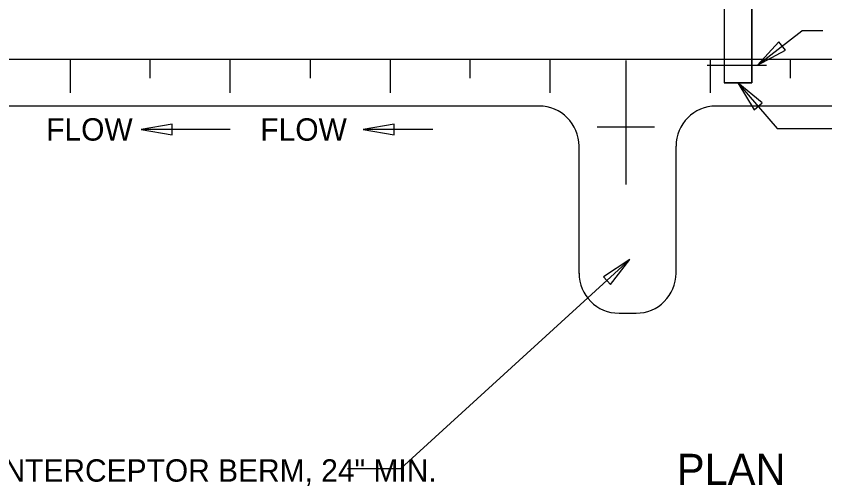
# Model space of a CAD drawing. Extents: x 1.7 to 17.5, y 0.6 to 10.3.
# Drawn here: x 3.752 to 7.003, y 4.99 to 6.879 of the extents above; entities that cross this region are included whole.
import ezdxf

# ---------------------------------------------------------------- set-up
doc = ezdxf.new("R2010")
doc.units = 0
for name, color, linetype in [('SD_P_Dimension Lines', 7, 'Continuous'), ('SD_P_Dimension Text', 7, 'Continuous'), ('SD_P_Prop Object Lines', 7, 'Continuous'), ('SD_P_Shading', 7, 'Continuous'), ('SD_P_Subtitles', 7, 'Continuous'), ('SD_X_Exist Object Lines', 7, 'Continuous')]:
    doc.layers.add(name, color=color, linetype=linetype)

msp = doc.modelspace()

# ---------------------------------------------------------------- linework, layer by layer
at = {"layer": 'SD_P_Dimension Lines'}
for p, q in [((6.733, 6.682), (6.911, 6.82)), ((6.996, 6.82), (6.911, 6.82)), ((6.819, 6.775), (6.733, 6.682)), ((6.845, 6.742), (6.819, 6.775)), ((6.733, 6.682), (6.845, 6.742)), ((6.654, 6.611), (6.812, 6.427)), ((6.751, 6.53), (6.654, 6.611)), ((6.654, 6.611), (6.719, 6.502)), ((6.719, 6.502), (6.751, 6.53)), ((4.38, 6.444), (4.255, 6.423)), ((4.38, 6.402), (4.38, 6.444)), ((5.272, 6.444), (5.147, 6.423)), ((5.272, 6.402), (5.272, 6.444)), ((4.613, 6.423), (4.255, 6.423)), ((4.255, 6.423), (4.38, 6.402)), ((5.427, 6.423), (5.147, 6.423)), ((5.147, 6.423), (5.272, 6.402)), ((6.812, 6.427), (7.216, 6.427)), ((5.299, 5.06), (6.22, 5.9)), ((6.22, 5.9), (6.114, 5.831)), ((6.142, 5.8), (6.22, 5.9)), ((6.114, 5.831), (6.142, 5.8)), ((5.084, 5.06), (5.299, 5.06))]:
    msp.add_line(p, q, dxfattribs=at)
at = {"layer": 'SD_P_Prop Object Lines'}
for p, q in [((6.599, 7.048), (6.599, 6.611)), ((6.71, 7.048), (6.71, 6.611)), ((3.055, 6.706), (10.112, 6.706)), ((6.531, 6.682), (6.769, 6.682)), ((6.71, 6.611), (6.599, 6.611)), ((3.055, 6.518), (5.854, 6.518)), ((6.566, 6.518), (10.058, 6.518)), ((6.016, 5.844), (6.016, 6.356)), ((6.406, 5.844), (6.406, 6.356)), ((6.176, 5.684), (6.244, 5.684))]:
    msp.add_line(p, q, dxfattribs=at)
for centre, start, end in [((5.8545, 6.3563), 0, 90), ((6.566, 6.3563), 90, 180), ((6.1761, 5.845), 180, 270), ((6.2444, 5.845), 270, 0)]:
    msp.add_arc(centre, 0.1608, start, end, dxfattribs=at)
at = {"layer": 'SD_P_Shading'}
for p, q in [((6.599, 8.017), (6.599, 6.611)), ((6.71, 6.611), (6.71, 8.017)), ((6.599, 6.611), (6.71, 6.611))]:
    msp.add_line(p, q, dxfattribs=at)
at = {"layer": 'SD_X_Exist Object Lines'}
for p, q in [((3.97, 6.702), (3.97, 6.57)), ((4.29, 6.702), (4.29, 6.63)), ((4.612, 6.702), (4.612, 6.57)), ((4.934, 6.702), (4.934, 6.63)), ((5.256, 6.702), (5.256, 6.57)), ((5.576, 6.702), (5.576, 6.63)), ((5.898, 6.702), (5.898, 6.57)), ((6.204, 6.7), (6.204, 6.202)), ((6.542, 6.702), (6.542, 6.57)), ((6.864, 6.702), (6.864, 6.63)), ((6.204, 6.432), (6.088, 6.432)), ((6.318, 6.432), (6.204, 6.432))]:
    msp.add_line(p, q, dxfattribs=at)

# ---------------------------------------------------------------- texts
at = {"layer": 'SD_P_Dimension Text'}
for s, p in [('FLOW', (3.8733, 6.3783)), ('FLOW', (4.7342, 6.378)), ('INTERCEPTOR BERM, 24" MIN.', (3.6682, 5.0064))]:
    msp.add_text(s, height=0.09, dxfattribs=at).set_placement(p)
at = {"layer": 'SD_P_Subtitles'}
msp.add_text('PLAN', height=0.125, dxfattribs=at).set_placement((6.4085, 4.9935))

doc.saveas('drawing.dxf')
